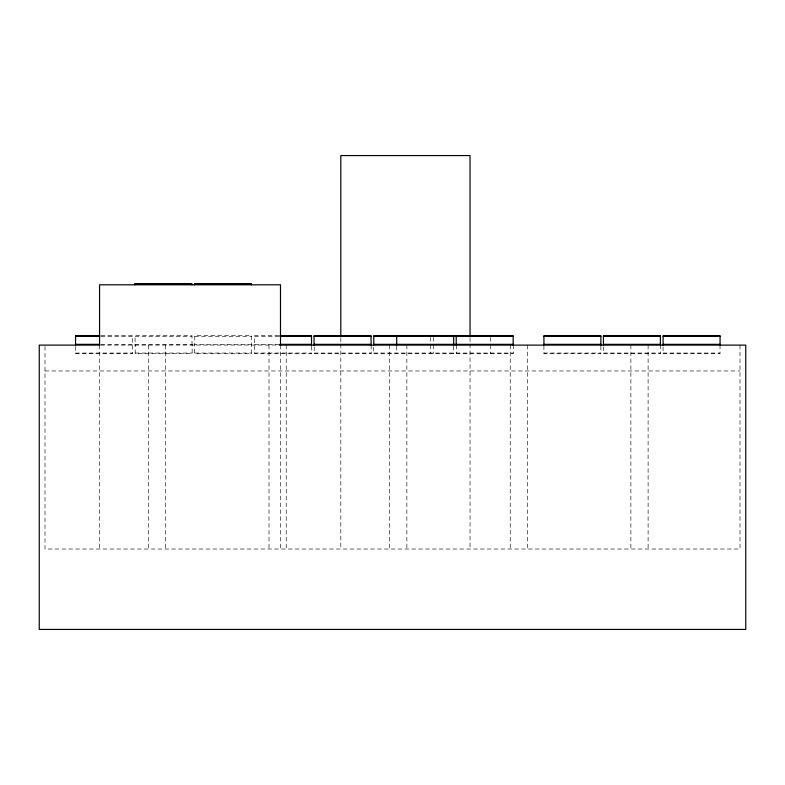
<?xml version="1.0" encoding="UTF-8"?>
<svg xmlns="http://www.w3.org/2000/svg" width="785" height="785" viewBox="0 0 785 785"><rect width="100%" height="100%" fill="white"/><g stroke="black" fill="none" stroke-linecap="round" stroke-linejoin="round"><path stroke-width="0.59" stroke-dasharray="3.92 2.94" d="M101.01 335.637L132.508 335.637L132.508 353.731L75.556 353.731L75.556 346.106M278.803 335.637L254.566 335.637L254.566 353.731L311.517 353.731L311.517 346.106M101.01 336.314L132.508 336.314M135.069 336.314L192.011 336.314M194.749 336.314L251.7 336.314M254.566 336.314L278.803 336.314M101.01 344.34L132.508 344.34M135.069 344.34L192.148 344.34L192.148 353.731L135.197 353.731L135.197 344.34M251.7 344.34L194.7 344.34L194.7 353.731L251.651 353.731L251.7 335.637L194.749 335.637L194.749 345.027M254.566 344.34L278.803 344.34M100.539 345.115L278.803 345.027M75.556 353.044L132.508 353.044M135.197 353.044L192.148 353.044M194.7 353.044L251.651 353.044M254.566 353.044L311.517 353.044M314.206 353.044L371.158 353.044M373.709 353.044L513.302 353.044M543.927 353.044L600.878 353.044M603.567 353.044L660.519 353.044M663.07 353.044L720.022 353.044M44.99 370.962L740.01 370.962M740.01 345.115L740.01 549.019L44.99 549.019L44.99 345.115M720.022 345.027L720.022 353.731L663.07 353.731L663.07 345.027M660.519 345.027L660.519 353.731L603.567 353.731L603.567 345.027M648.106 345.115L648.106 549.019M630.875 345.115L630.875 549.019M600.878 346.106L600.878 353.731L543.927 353.731L543.927 346.106M527.481 345.115L527.481 549.019M513.302 345.027L513.302 353.731L373.709 353.731L373.709 345.027M510.25 345.115L510.25 549.019M490.527 337.403L490.527 344.34M490.488 345.027L490.488 353.731M470.038 337.776L470.038 342.81M470.038 344.036L470.038 549.019M456.35 345.027L456.35 353.731M453.671 346.106L453.671 353.731M433.575 337.403L433.575 342.849M433.536 345.027L433.536 353.731M430.71 337.403L430.71 344.34M430.661 345.027L430.661 353.731M406.856 345.115L406.856 549.019M396.719 346.106L396.719 353.731M389.625 345.115L389.625 549.019M371.158 345.027L371.158 353.731L314.206 353.731L314.206 345.027M340.808 337.776L340.808 342.81M340.808 344.036L340.808 549.019M286.24 345.115L286.24 549.019M280.49 345.115L280.49 549.019M269.01 345.115L269.01 549.019M192.011 345.027L192.011 335.637L135.069 335.637L135.069 345.027M165.615 345.115L165.615 549.019M148.385 345.115L148.385 549.019M99.558 345.115L99.558 549.019"/><path stroke-width="1.18" d="M134.834 284.121L191.785 284.082M194.474 284.042L251.426 284.042M99.793 335.637L75.556 335.637L75.556 345.027M280.019 335.637L311.517 335.637L311.517 345.027M75.556 336.314L99.793 336.314M280.019 336.314L311.517 336.314M314.069 336.314L371.02 336.314M373.758 336.314L513.174 336.314M543.927 336.314L600.878 336.314M603.439 336.314L660.381 336.314M663.119 336.314L720.071 336.314M75.556 344.34L99.793 344.34M280.019 344.34L311.517 344.34M314.069 344.34L371.158 344.34M373.709 344.34L513.302 344.34L513.302 345.027M543.927 344.34L600.878 344.34M603.439 344.34L660.519 344.34L660.519 345.027M720.071 344.34L663.07 344.34L663.07 345.027L663.119 335.637L720.071 335.637L720.071 345.027M99.558 345.115L39.25 345.115L39.25 629.433L745.75 629.433L745.75 345.115L279.342 345.115M660.381 345.027L660.381 335.637L603.439 335.637L603.439 345.027M600.878 345.027L600.878 335.637L543.927 335.637L543.927 345.027M513.174 345.027L513.174 335.637L373.758 335.637L373.758 345.027M490.527 335.637L490.527 336.314M470.038 336.696L470.038 155.567L340.808 155.567L340.808 336.696M456.35 344.34L456.35 345.027M456.222 335.637L456.222 345.027M453.671 335.637L453.671 345.027M433.575 335.637L433.575 336.314M430.71 335.637L430.71 336.314M396.719 335.637L396.719 345.027M371.158 345.027L371.02 335.637L314.069 335.637L314.069 345.027M314.206 344.34L314.206 345.027M280.49 345.478L280.49 284.798L99.558 284.798L99.558 345.478M251.426 284.837L251.426 283.64L194.474 283.64L194.474 284.837M191.785 284.837L191.785 283.64L134.834 283.64L134.834 284.837"/></g></svg>
